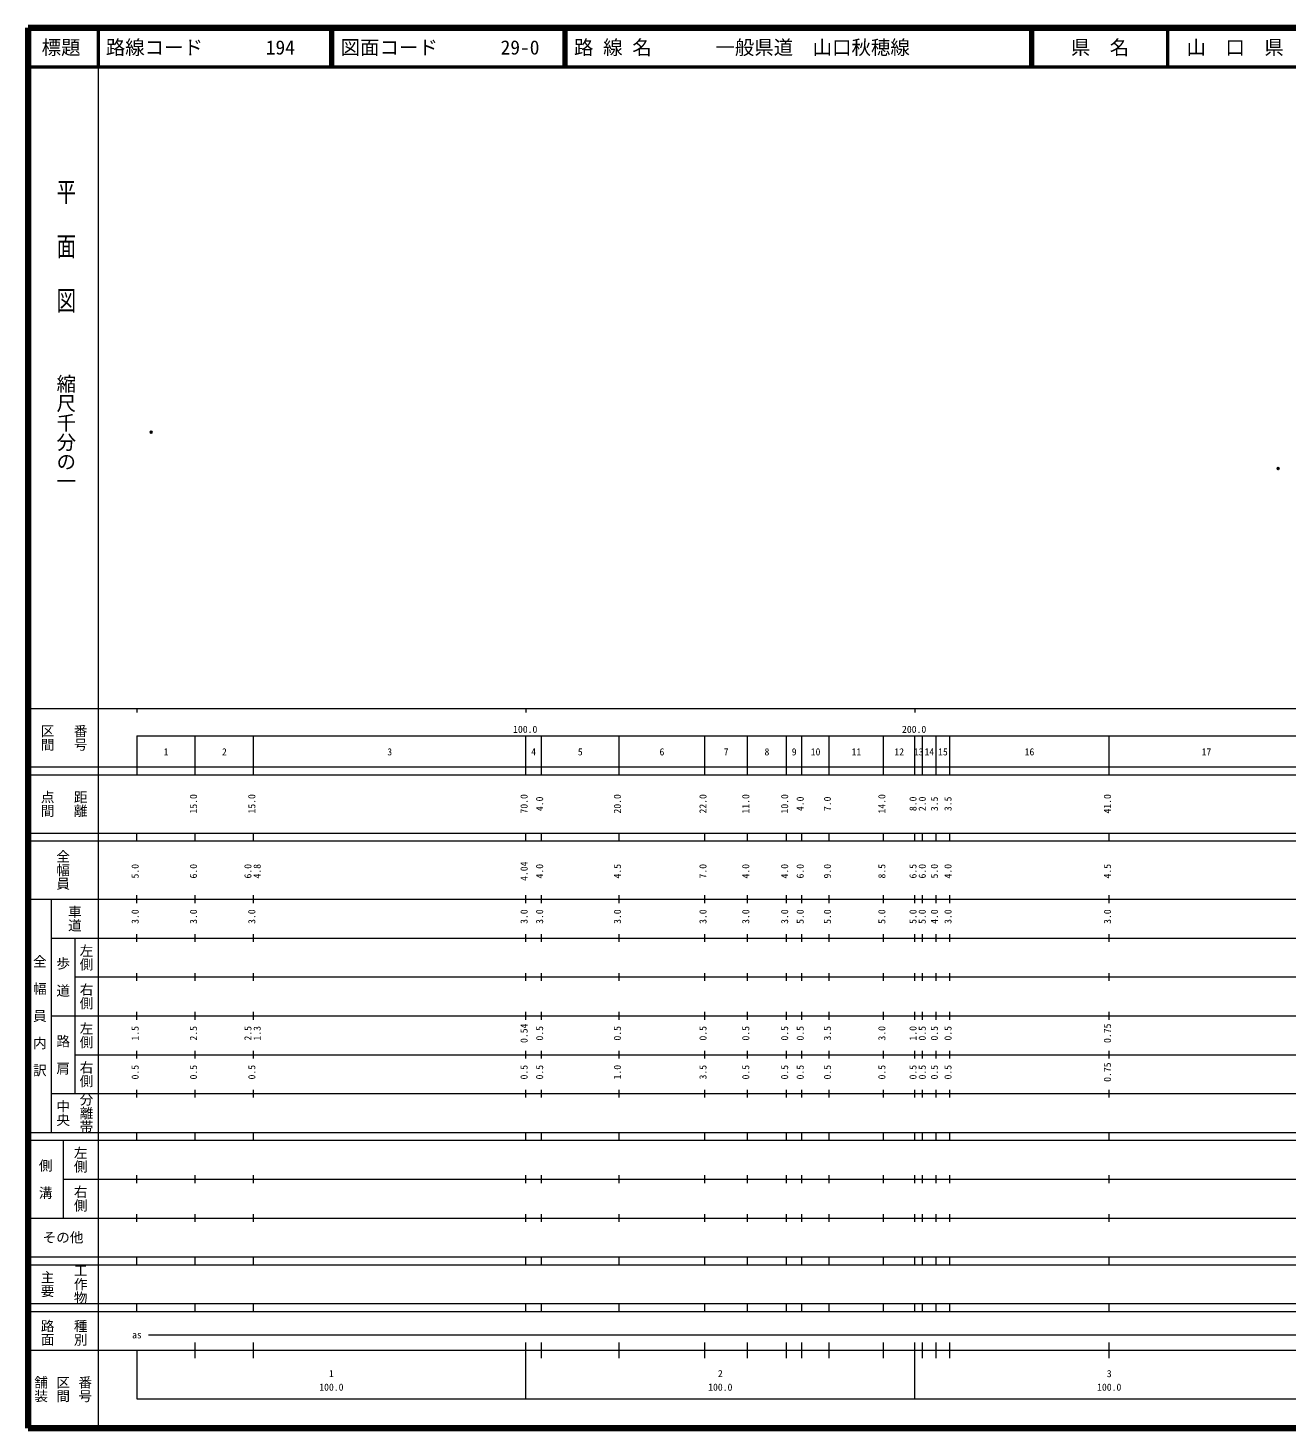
# Model space of a CAD drawing. Units: millimetres on the paper. Extents: x 40 to 680, y 20 to 380.
# Drawn here: x 40 to 363.7, y 20 to 380 of the extents above; entities that cross this region are included whole.
import ezdxf
from ezdxf.enums import TextEntityAlignment as Align

# ---------------------------------------------------------------- set-up
doc = ezdxf.new("R2010")
doc.units = ezdxf.units.MM
doc.header["$PDMODE"] = 32
doc.header["$PDSIZE"] = 0.5
doc.layers.add('M-OTRS', color=6, linetype='Continuous')
doc.layers.add('M-TTL-TXT', color=7, linetype='Continuous')
for name, color, linetype, lineweight in [('M-TTL', 2, 'Continuous', 140), ('M-TTL-BAND', 7, 'Continuous', 13), ('M-TTL-LINE', 7, 'Continuous', 50)]:
    doc.layers.add(name, color=color, linetype=linetype, lineweight=lineweight)
doc.styles.add('@ＭＳ ゴシック', font='')
doc.styles.add('ＭＳ ゴシック', font='')
doc.styles.get('@ＭＳ ゴシック').set_extended_font_data('@MS Gothic')
doc.styles.get('ＭＳ ゴシック').set_extended_font_data('MS Gothic')

msp = doc.modelspace()

# ---------------------------------------------------------------- linework, layer by layer
at = {"layer": 'M-OTRS'}
for p in [(71.669, 276.068), (361.408, 266.708)]:
    msp.add_point(p, dxfattribs=at)
at = {"layer": 'M-TTL'}
for p, q in [((40, 380), (40, 20)), ((680, 380), (40, 380)), ((40, 20), (680, 20))]:
    msp.add_line(p, q, dxfattribs=at)
at = {"layer": 'M-TTL-BAND'}
for p, q in [((58, 370), (58, 20)), ((40, 205), (579, 205)), ((68, 205), (68, 204)), ((168, 205), (168, 204)), ((268, 205), (268, 204)), ((68, 198), (579, 198)), ((68, 198), (68, 188)), ((83, 188), (83, 198)), ((98, 188), (98, 198)), ((168, 188), (168, 198)), ((172, 188), (172, 198)), ((192, 188), (192, 198)), ((214, 188), (214, 198)), ((225, 188), (225, 198)), ((235, 188), (235, 198)), ((239, 188), (239, 198)), ((246, 188), (246, 198)), ((260, 188), (260, 198)), ((268, 188), (268, 198)), ((270, 188), (270, 198)), ((273.5, 188), (273.5, 198)), ((277, 188), (277, 198)), ((318, 188), (318, 198)), ((40, 190), (579, 190)), ((40, 188), (579, 188)), ((40, 173), (579, 173)), ((68, 171), (68, 173)), ((83, 171), (83, 173)), ((98, 171), (98, 173)), ((168, 171), (168, 173)), ((172, 171), (172, 173)), ((192, 171), (192, 173)), ((214, 171), (214, 173)), ((225, 171), (225, 173)), ((235, 171), (235, 173)), ((239, 171), (239, 173)), ((246, 171), (246, 173)), ((260, 171), (260, 173)), ((268, 171), (268, 173)), ((270, 171), (270, 173)), ((273.5, 171), (273.5, 173)), ((277, 171), (277, 173)), ((318, 171), (318, 173)), ((40, 171), (579, 171)), ((40, 156), (579, 156)), ((46, 96), (46, 156)), ((68, 155), (68, 157)), ((83, 155), (83, 157)), ((98, 155), (98, 157)), ((168, 155), (168, 157)), ((172, 155), (172, 157)), ((192, 155), (192, 157)), ((214, 155), (214, 157)), ((225, 155), (225, 157)), ((235, 155), (235, 157)), ((239, 155), (239, 157)), ((246, 155), (246, 157)), ((260, 155), (260, 157)), ((268, 155), (268, 157)), ((270, 155), (270, 157)), ((273.5, 155), (273.5, 157)), ((277, 155), (277, 157)), ((318, 155), (318, 157)), ((46, 146), (579, 146)), ((52, 146), (52, 106)), ((68, 145), (68, 147)), ((83, 145), (83, 147)), ((98, 145), (98, 147)), ((168, 145), (168, 147)), ((172, 145), (172, 147)), ((192, 145), (192, 147)), ((214, 145), (214, 147)), ((225, 145), (225, 147)), ((235, 145), (235, 147)), ((239, 145), (239, 147)), ((246, 145), (246, 147)), ((260, 145), (260, 147)), ((268, 145), (268, 147)), ((270, 145), (270, 147)), ((273.5, 145), (273.5, 147)), ((277, 145), (277, 147)), ((318, 145), (318, 147)), ((68, 135), (68, 137)), ((83, 135), (83, 137)), ((98, 135), (98, 137)), ((168, 135), (168, 137)), ((172, 135), (172, 137)), ((192, 135), (192, 137)), ((214, 135), (214, 137)), ((225, 135), (225, 137)), ((235, 135), (235, 137)), ((239, 135), (239, 137)), ((246, 135), (246, 137)), ((260, 135), (260, 137)), ((268, 135), (268, 137)), ((270, 135), (270, 137)), ((273.5, 135), (273.5, 137)), ((277, 135), (277, 137)), ((318, 135), (318, 137)), ((52, 136), (579, 136)), ((46, 126), (579, 126)), ((68, 125), (68, 127)), ((83, 125), (83, 127)), ((98, 125), (98, 127)), ((168, 125), (168, 127)), ((172, 125), (172, 127)), ((192, 125), (192, 127)), ((214, 125), (214, 127)), ((225, 125), (225, 127)), ((235, 125), (235, 127)), ((239, 125), (239, 127)), ((246, 125), (246, 127)), ((260, 125), (260, 127)), ((268, 125), (268, 127)), ((270, 125), (270, 127)), ((273.5, 125), (273.5, 127)), ((277, 125), (277, 127)), ((318, 125), (318, 127)), ((52, 116), (579, 116)), ((68, 115), (68, 117)), ((83, 115), (83, 117)), ((98, 115), (98, 117)), ((168, 115), (168, 117)), ((172, 115), (172, 117)), ((192, 115), (192, 117)), ((214, 115), (214, 117)), ((225, 115), (225, 117)), ((235, 115), (235, 117)), ((239, 115), (239, 117)), ((246, 115), (246, 117)), ((260, 115), (260, 117)), ((268, 115), (268, 117)), ((270, 115), (270, 117)), ((273.5, 115), (273.5, 117)), ((277, 115), (277, 117)), ((318, 115), (318, 117)), ((46, 106), (579, 106)), ((68, 105), (68, 107)), ((83, 105), (83, 107)), ((98, 105), (98, 107)), ((168, 105), (168, 107)), ((172, 105), (172, 107)), ((192, 105), (192, 107)), ((214, 105), (214, 107)), ((225, 105), (225, 107)), ((235, 105), (235, 107)), ((239, 105), (239, 107)), ((246, 105), (246, 107)), ((260, 105), (260, 107)), ((268, 105), (268, 107)), ((270, 105), (270, 107)), ((273.5, 105), (273.5, 107)), ((277, 105), (277, 107)), ((318, 105), (318, 107)), ((40, 96), (579, 96)), ((40, 94), (579, 94)), ((49, 94), (49, 74)), ((68, 94), (68, 96)), ((83, 94), (83, 96)), ((98, 94), (98, 96)), ((168, 94), (168, 96)), ((172, 94), (172, 96)), ((192, 94), (192, 96)), ((214, 94), (214, 96)), ((225, 94), (225, 96)), ((235, 94), (235, 96)), ((239, 94), (239, 96)), ((246, 94), (246, 96)), ((260, 94), (260, 96)), ((268, 94), (268, 96)), ((270, 94), (270, 96)), ((273.5, 94), (273.5, 96)), ((277, 94), (277, 96)), ((318, 94), (318, 96)), ((49, 84), (579, 84)), ((68, 83), (68, 85)), ((83, 83), (83, 85)), ((98, 83), (98, 85)), ((168, 83), (168, 85)), ((172, 83), (172, 85)), ((192, 83), (192, 85)), ((214, 83), (214, 85)), ((225, 83), (225, 85)), ((235, 83), (235, 85)), ((239, 83), (239, 85)), ((246, 83), (246, 85)), ((260, 83), (260, 85)), ((268, 83), (268, 85)), ((270, 83), (270, 85)), ((273.5, 83), (273.5, 85)), ((277, 83), (277, 85)), ((318, 83), (318, 85)), ((40, 74), (579, 74)), ((68, 73), (68, 75)), ((83, 73), (83, 75)), ((98, 73), (98, 75)), ((168, 73), (168, 75)), ((172, 73), (172, 75)), ((192, 73), (192, 75)), ((214, 73), (214, 75)), ((225, 73), (225, 75)), ((235, 73), (235, 75)), ((239, 73), (239, 75)), ((246, 73), (246, 75)), ((260, 73), (260, 75)), ((268, 73), (268, 75)), ((270, 73), (270, 75)), ((273.5, 73), (273.5, 75)), ((277, 73), (277, 75)), ((318, 73), (318, 75)), ((40, 64), (579, 64)), ((40, 62), (579, 62)), ((68, 62), (68, 64)), ((83, 62), (83, 64)), ((98, 62), (98, 64)), ((168, 62), (168, 64)), ((172, 62), (172, 64)), ((192, 62), (192, 64)), ((214, 62), (214, 64)), ((225, 62), (225, 64)), ((235, 62), (235, 64)), ((239, 62), (239, 64)), ((246, 62), (246, 64)), ((260, 62), (260, 64)), ((268, 62), (268, 64)), ((270, 62), (270, 64)), ((273.5, 62), (273.5, 64)), ((277, 62), (277, 64)), ((318, 62), (318, 64)), ((40, 52), (579, 52)), ((68, 50), (68, 52)), ((83, 50), (83, 52)), ((98, 50), (98, 52)), ((168, 50), (168, 52)), ((172, 50), (172, 52)), ((192, 50), (192, 52)), ((214, 50), (214, 52)), ((225, 50), (225, 52)), ((235, 50), (235, 52)), ((239, 50), (239, 52)), ((246, 50), (246, 52)), ((260, 50), (260, 52)), ((268, 50), (268, 52)), ((270, 50), (270, 52)), ((273.5, 50), (273.5, 52)), ((277, 50), (277, 52)), ((318, 50), (318, 52)), ((40, 50), (579, 50)), ((71, 44), (565, 44)), ((40, 40), (579, 40)), ((68, 40), (68, 27.5)), ((83, 38), (83, 42)), ((98, 38), (98, 42)), ((168, 27.5), (168, 42)), ((172, 38), (172, 42)), ((192, 38), (192, 42)), ((214, 38), (214, 42)), ((225, 38), (225, 42)), ((235, 38), (235, 42)), ((239, 38), (239, 42)), ((246, 38), (246, 42)), ((260, 38), (260, 42)), ((268, 27.5), (268, 42)), ((270, 38), (270, 42)), ((273.5, 38), (273.5, 42)), ((277, 38), (277, 42)), ((318, 38), (318, 42)), ((68, 27.5), (579, 27.5))]:
    msp.add_line(p, q, dxfattribs=at)
at = {"layer": 'M-TTL-LINE'}
for p, q in [((58, 380), (58, 370)), ((117.75, 380), (117.75, 370)), ((118.25, 380), (118.25, 370)), ((177.75, 380), (177.75, 370)), ((178.25, 380), (178.25, 370)), ((297.75, 380), (297.75, 370)), ((298.25, 380), (298.25, 370)), ((333, 380), (333, 370)), ((40, 370), (680, 370))]:
    msp.add_line(p, q, dxfattribs=at)

# ---------------------------------------------------------------- texts
at = {"layer": 'M-TTL-BAND', "style": '@ＭＳ ゴシック', "width": 1.4}
msp.add_text('平  面  図', height=3.666, rotation=270, dxfattribs=at).set_placement((49.777, 306.475), align=Align.MIDDLE_RIGHT)
at = {"layer": 'M-TTL-BAND', "style": '@ＭＳ ゴシック'}
msp.add_text('縮尺千分の一', height=3.666, rotation=270, dxfattribs=at).set_placement((49.777, 261.03), align=Align.MIDDLE_RIGHT)
for s, p in [('区間', (45, 197.5)), ('番号', (53.5, 197.5)), ('点間', (45, 180.5)), ('距離', (53.5, 180.5)), ('全幅員', (49, 163.5)), ('車道', (52, 151)), ('左側', (55, 141)), ('全\u3000幅\u3000員\u3000内\u3000訳', (43, 126)), ('歩\u3000道', (49, 136)), ('右側', (55, 131)), ('左側', (55, 121)), ('路\u3000肩', (49, 116)), ('右側', (55, 111)), ('分離帯', (55, 101)), ('中央', (49, 101)), ('左側', (53.5, 89)), ('側\u3000溝', (44.5, 84)), ('右側', (53.5, 79)), ('工作物', (53.5, 57)), ('主要', (45, 57)), ('路面', (45, 44.5)), ('種別', (53.5, 44.5)), ('舗装', (43.333, 30)), ('区間', (49, 30)), ('番号', (54.667, 30))]:
    msp.add_text(s, height=2.566, rotation=270, dxfattribs=at).set_placement(p, align=Align.MIDDLE_CENTER)
at = {"layer": 'M-TTL-BAND', "style": 'ＭＳ ゴシック'}
for s, p in [('100.0', (167.844, 198.195)), ('200.0', (267.844, 198.195)), ('1', (75.5, 192.405)), ('2', (90.5, 192.405)), ('3', (133, 192.405)), ('4', (170, 192.405)), ('5', (182, 192.405)), ('6', (203, 192.405)), ('7', (219.5, 192.405)), ('8', (230, 192.405)), ('9', (237, 192.405)), ('10', (242.5, 192.405)), ('11', (253, 192.405)), ('12', (264, 192.405)), ('13', (269, 192.405)), ('14', (271.75, 192.405)), ('15', (275.25, 192.405)), ('16', (297.5, 192.405)), ('17', (343, 192.405)), ('as', (68, 42.5)), ('1', (118, 32.523)), ('2', (218, 32.523)), ('3', (318, 32.523)), ('100.0', (118, 29.033)), ('100.0', (218, 29.033)), ('100.0', (318, 29.033))]:
    msp.add_text(s, height=1.833, dxfattribs=at).set_placement(p, align=Align.BOTTOM_CENTER)
for s, p in [('15.0', (84, 180.5)), ('15.0', (99, 180.5)), ('70.0', (169, 180.5)), ('4.0', (173, 180.5)), ('20.0', (193, 180.5)), ('22.0', (215, 180.5)), ('11.0', (226, 180.5)), ('10.0', (236, 180.5)), ('4.0', (240, 180.5)), ('7.0', (247, 180.5)), ('14.0', (261, 180.5)), ('8.0', (269, 180.5)), ('2.0', (271.378, 180.5)), ('3.5', (274.5, 180.5)), ('3.5', (278, 180.5)), ('41.0', (319, 180.5)), ('5.0', (69, 163.174)), ('6.0', (84, 163.174)), ('6.0', (98, 163.174)), ('4.8', (100.37, 163.174)), ('4.04', (169, 163.174)), ('4.0', (173, 163.174)), ('4.5', (193, 163.174)), ('7.0', (215, 163.174)), ('4.0', (226, 163.174)), ('4.0', (236, 163.174)), ('6.0', (240, 163.174)), ('9.0', (247, 163.174)), ('8.5', (261, 163.174)), ('6.5', (269, 163.174)), ('6.0', (271.378, 163.174)), ('5.0', (274.5, 163.174)), ('4.0', (278, 163.174)), ('4.5', (319, 163.174)), ('3.0', (69, 151.5)), ('3.0', (84, 151.5)), ('3.0', (99, 151.5)), ('3.0', (169, 151.5)), ('3.0', (173, 151.5)), ('3.0', (193, 151.5)), ('3.0', (215, 151.5)), ('3.0', (226, 151.5)), ('3.0', (236, 151.5)), ('5.0', (240, 151.5)), ('5.0', (247, 151.5)), ('5.0', (261, 151.5)), ('5.0', (269, 151.5)), ('5.0', (271.378, 151.5)), ('4.0', (274.5, 151.5)), ('3.0', (278, 151.5)), ('3.0', (319, 151.5)), ('1.5', (69, 121.5)), ('2.5', (84, 121.5)), ('2.5', (98, 121.5)), ('1.3', (100.37, 121.5)), ('0.54', (169, 121.5)), ('0.5', (173, 121.5)), ('0.5', (193, 121.5)), ('0.5', (215, 121.5)), ('0.5', (226, 121.5)), ('0.5', (236, 121.5)), ('0.5', (240, 121.5)), ('3.5', (247, 121.5)), ('3.0', (261, 121.5)), ('1.0', (269, 121.5)), ('0.5', (271.378, 121.5)), ('0.5', (274.5, 121.5)), ('0.5', (278, 121.5)), ('0.75', (319, 121.5)), ('0.5', (69, 111.5)), ('0.5', (84, 111.5)), ('0.5', (99, 111.5)), ('0.5', (169, 111.5)), ('0.5', (173, 111.5)), ('1.0', (193, 111.5)), ('3.5', (215, 111.5)), ('0.5', (226, 111.5)), ('0.5', (236, 111.5)), ('0.5', (240, 111.5)), ('0.5', (247, 111.5)), ('0.5', (261, 111.5)), ('0.5', (269, 111.5)), ('0.5', (271.378, 111.5)), ('0.5', (274.5, 111.5)), ('0.5', (278, 111.5)), ('0.75', (319, 111.5))]:
    msp.add_text(s, height=1.833, rotation=90, dxfattribs=at).set_placement(p, align=Align.BOTTOM_CENTER)
msp.add_text('その他', height=2.566, dxfattribs=at).set_placement((49, 69), align=Align.MIDDLE_CENTER)
at = {"layer": 'M-TTL-TXT', "style": 'ＭＳ ゴシック'}
for s, p in [('標題', (48.5, 375)), ('県\u3000名', (315.625, 375)), ('山\u3000口\u3000県', (350.375, 375))]:
    msp.add_text(s, height=3.666, dxfattribs=at).set_placement(p, align=Align.MIDDLE_CENTER)
for s, p in [('路線コード', (60, 375)), ('194', (101.142, 375)), ('図面コード', (120.38, 375)), ('29-0', (161.521, 375)), ('路 線 名', (180.38, 375)), ('一般県道\u3000山口秋穂線', (216.734, 375))]:
    msp.add_text(s, height=3.666, dxfattribs=at).set_placement(p, align=Align.MIDDLE_LEFT)

doc.saveas('drawing.dxf')
